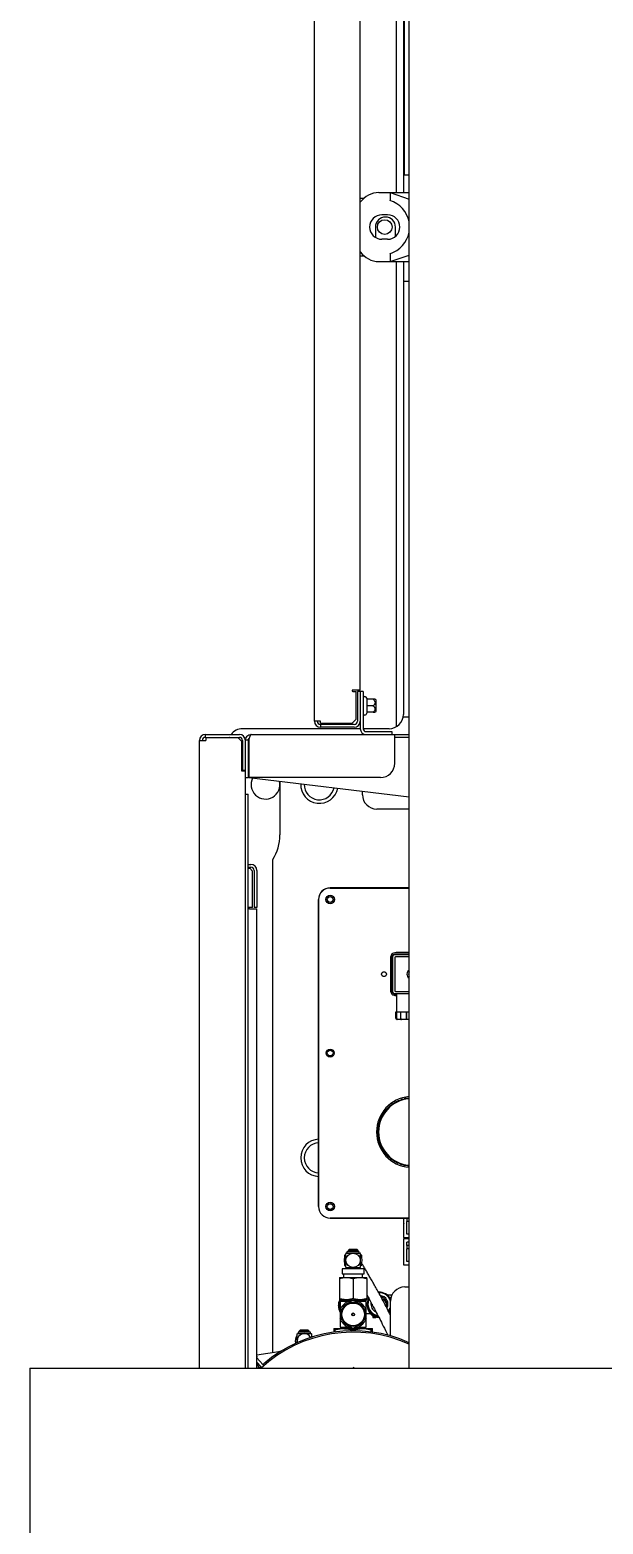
# Model space of a CAD drawing. Header units: inches. Extents: x -347369 to -260369, y 119522 to 149869.
# Drawn here: x -326604 to -326205, y 137024 to 138066 of the extents above; entities that cross this region are included whole.
import ezdxf

# ---------------------------------------------------------------- set-up
doc = ezdxf.new("R2010")
doc.units = ezdxf.units.IN
doc.header["$LTSCALE"] = 300
doc.layers.add('MACCHINA', color=40, linetype='Continuous')
doc.layers.add('QUOTE', color=7, linetype='Continuous')

# ---------------------------------------------------------------- blocks, each defined once
blk = doc.blocks.new('A$C27be3406')
at = {"layer": 'MACCHINA'}
for p, q in [((-1022, -1415.8), (-1022, 380.5)), ((-990, -1394), (-990, 380.5)), ((-956, -1866.5), (-956, 380.5)), ((-965, 56.4), (-965, -1047.4)), ((-960, 56.4), (-960, -1047.4)), ((-959.5, -65), (-959.5, -1035)), ((-959.5, -1034.1), (-960, -1034.1)), ((-959.5, -1035), (-956, -1035)), ((-987.6, -1051.4), (-990, -1051.4)), ((-977, -1047.4), (-956, -1047.4)), ((-969.3, -1047.4), (-956, -1051.9)), ((-969.3, -1047.4), (-969.3, -1052.8)), ((-979.5, -1071.4), (-979.5, -1078.6)), ((-971, -1062.9), (-975, -1062.9)), ((-965.5, -1077.9), (-965.5, -1071.4)), ((-971, -1079.9), (-975, -1079.9)), ((-990, -1091.4), (-987.6, -1091.4)), ((-969.3, -1090), (-969.3, -1095.4)), ((-969.3, -1095.4), (-956, -1090.9)), ((-977, -1095.4), (-956, -1095.4)), ((-965, -1095.4), (-965, -1419.7)), ((-960, -1095.4), (-960, -1411)), ((-960, -1109.1), (-956, -1109.1)), ((-990, -1394), (-995.2, -1394)), ((-995.2, -1395), (-993, -1395)), ((-993, -1414.3), (-993, -1395)), ((-992, -1395), (-992, -1415.8)), ((-988, -1395), (-992, -1395)), ((-990, -1395), (-990, -1421)), ((-988, -1395), (-988, -1421)), ((-985.5, -1399.8), (-985.5, -1410.2)), ((-981, -1400.5), (-985.5, -1400.5)), ((-981, -1405), (-985.5, -1405)), ((-979, -1401), (-979.8, -1400.5)), ((-979, -1409), (-979, -1401)), ((-1017.8, -1415.8), (-1022, -1415.8)), ((-1017.8, -1417.3), (-1017.8, -1415.8)), ((-996, -1417.3), (-993, -1414.3)), ((-981, -1409.5), (-985.5, -1409.5)), ((-979.8, -1409.5), (-979, -1409)), ((-956, -1413), (-960.2, -1413)), ((-1097.8, -1427), (-1097.8, -1425)), ((-1097.8, -1425), (-1074.2, -1425)), ((-990, -1421), (-1072, -1421)), ((-1066, -1425), (-956, -1425)), ((-996, -1417.3), (-1017.8, -1417.3)), ((-1017.8, -1418), (-1017.8, -1420)), ((-994.2, -1418), (-1017.8, -1418)), ((-994.2, -1420), (-1017.8, -1420)), ((-970, -1421), (-988, -1421)), ((-986, -1423), (-968, -1423)), ((-968, -1423), (-968, -1425)), ((-966, -1445), (-966, -1425)), ((-1102, -1429.2), (-1097.5, -1429.2)), ((-1102, -1866.5), (-1102, -1429.2)), ((-1097.8, -1427), (-1074.2, -1427)), ((-1097.5, -1427.3), (-1097.5, -1429.2)), ((-1075, -1427.3), (-1097.5, -1427.3)), ((-1072.5, -1429.8), (-1075, -1427.3)), ((-1072.5, -1450.5), (-1072.5, -1429.8)), ((-1072, -1429.2), (-1072, -1450)), ((-1068, -1429), (-1070, -1429)), ((-1070, -1866.5), (-1070, -1429)), ((-1068, -1429), (-1068, -1455)), ((-1067.9, -1429), (-1067.9, -1434.3)), ((-1067.7, -1429), (-1067.9, -1429)), ((-1067.7, -1429), (-1067.7, -1455)), ((-956, -1427), (-966, -1427)), ((-1067.9, -1445.7), (-1067.9, -1455)), ((-1070, -1450.5), (-1072.5, -1450.5)), ((-1070, -1450), (-1072, -1450)), ((-1070, -1455), (-1068, -1455)), ((-976, -1455), (-1067.9, -1455)), ((-1067.5, -1455), (-956, -1468.4)), ((-1046, -1457.6), (-1046, -1495)), ((-1070, -1466.7), (-1068, -1466.7)), ((-1068, -1866.5), (-1068, -1466.7)), ((-988.5, -1467), (-988.5, -1464.5)), ((-956, -1477), (-978.5, -1477)), ((-1068, -1515.5), (-1066.2, -1515.5)), ((-1068, -1517.5), (-1066.2, -1517.5)), ((-1068, -1518.2), (-1067, -1518.2)), ((-1065, -1520.2), (-1067, -1518.2)), ((-1065, -1545.5), (-1065, -1520.2)), ((-1064, -1519.7), (-1064, -1545.5)), ((-1062, -1519.7), (-1062, -1545.5)), ((-1051, -1855.6), (-1051, -1512)), ((-1019.1, -1539.9), (-1019.1, -1754.1)), ((-1019, -1754), (-1019, -1540)), ((-956, -1531.9), (-1011.1, -1531.9)), ((-1011, -1532), (-956, -1532)), ((-1065, -1545.5), (-1067.2, -1545.5)), ((-1067.2, -1546.5), (-1062, -1546.5)), ((-1062, -1545.5), (-1064, -1545.5)), ((-1062, -1866.5), (-1062, -1546.5)), ((-969, -1581), (-969, -1603)), ((-968.5, -1579), (-968.5, -1605)), ((-967.5, -1579), (-967.5, -1605)), ((-956, -1577.5), (-967, -1577.5)), ((-956, -1578.5), (-967, -1578.5)), ((-966, -1580.5), (-966, -1603.5)), ((-956, -1580), (-965.5, -1580)), ((-956, -1577), (-965, -1577)), ((-967, -1605.5), (-958, -1605.5)), ((-967, -1606.5), (-964.8, -1606.5)), ((-965.5, -1604), (-956, -1604)), ((-965, -1607), (-964.8, -1607)), ((-964.8, -1606), (-964.8, -1618)), ((-965.4, -1618.5), (-965.4, -1622.5)), ((-956, -1618.5), (-965.4, -1618.5)), ((-964.9, -1618.5), (-964.9, -1622.5)), ((-956, -1623.5), (-964.4, -1623.5)), ((-962.1, -1618.5), (-962.1, -1622.5)), ((-958, -1618.5), (-958, -1622.5)), ((-957.8, -1618.5), (-957.8, -1622.5)), ((-973.4, -1687.9), (-971.5, -1686.2)), ((-971.8, -1685.9), (-969.8, -1684.4)), ((-971.5, -1686.2), (-971.8, -1685.9)), ((-970.1, -1684.2), (-967.9, -1682.9)), ((-969.8, -1684.4), (-970.1, -1684.2)), ((-968.1, -1682.6), (-965.8, -1681.5)), ((-967.9, -1682.9), (-968.1, -1682.6)), ((-966, -1681.2), (-963.6, -1680.4)), ((-965.8, -1681.5), (-966, -1681.2)), ((-963.8, -1680.1), (-961.3, -1679.5)), ((-963.6, -1680.4), (-963.8, -1680.1)), ((-961.4, -1679.2), (-958.9, -1678.9)), ((-961.3, -1679.5), (-961.4, -1679.2)), ((-958.9, -1678.9), (-959, -1678.5)), ((-959, -1678.5), (-956.4, -1678.5)), ((-956.4, -1678.5), (-956.5, -1678.1)), ((-956.5, -1678.1), (-956, -1678.2)), ((-977.9, -1699.5), (-977.1, -1697.1)), ((-977.5, -1697), (-976.5, -1694.7)), ((-977.1, -1697.1), (-977.5, -1697)), ((-976.8, -1694.6), (-975.6, -1692.4)), ((-976.5, -1694.7), (-976.8, -1694.6)), ((-975.9, -1692.2), (-974.5, -1690.2)), ((-975.6, -1692.4), (-975.9, -1692.2)), ((-974.8, -1690), (-973.1, -1688.1)), ((-974.5, -1690.2), (-974.8, -1690)), ((-973.1, -1688.1), (-973.4, -1687.9)), ((-978, -1702), (-977.5, -1699.5)), ((-977.6, -1702), (-978, -1702)), ((-977.5, -1699.5), (-977.9, -1699.5)), ((-977.9, -1704.5), (-977.6, -1702)), ((-977.5, -1704.4), (-977.9, -1704.5)), ((-977.5, -1707), (-977.5, -1704.4)), ((-977.1, -1706.9), (-977.5, -1707)), ((-976.8, -1709.4), (-977.1, -1706.9)), ((-976.5, -1709.3), (-976.8, -1709.4)), ((-975.9, -1711.8), (-976.5, -1709.3)), ((-975.6, -1711.6), (-975.9, -1711.8)), ((-974.8, -1714), (-975.6, -1711.6)), ((-974.5, -1713.8), (-974.8, -1714)), ((-973.4, -1716.1), (-974.5, -1713.8)), ((-973.1, -1715.9), (-973.4, -1716.1)), ((-971.8, -1718.1), (-973.1, -1715.9)), ((-971.6, -1717.8), (-971.8, -1718.1)), ((-970.1, -1719.8), (-971.6, -1717.8)), ((-969.8, -1719.5), (-970.1, -1719.8)), ((-968.1, -1721.4), (-969.8, -1719.5)), ((-967.9, -1721.1), (-968.1, -1721.4)), ((-966, -1722.8), (-967.9, -1721.1)), ((-965.8, -1722.5), (-966, -1722.8)), ((-963.8, -1723.9), (-965.8, -1722.5)), ((-963.6, -1723.6), (-963.8, -1723.9)), ((-961.4, -1724.8), (-963.6, -1723.6)), ((-961.3, -1724.5), (-961.4, -1724.8)), ((-959, -1725.5), (-961.3, -1724.5)), ((-958.9, -1725.1), (-959, -1725.5)), ((-956.5, -1725.9), (-958.9, -1725.1)), ((-956.5, -1725.5), (-956.5, -1725.9)), ((-956, -1725.6), (-956.5, -1725.5)), ((-1011.1, -1762.1), (-956, -1762.1)), ((-956, -1762), (-1011, -1762)), ((-960, -1762), (-960, -1775.5)), ((-960, -1762.1), (-960, -1765.6)), ((-957.6, -1762.2), (-957.6, -1764.4)), ((-956, -1762.2), (-957.6, -1762.2)), ((-956, -1764.4), (-957.6, -1764.4)), ((-957.5, -1762.2), (-957.5, -1762.1)), ((-957.5, -1773.2), (-957.5, -1764.4)), ((-960, -1775.5), (-956, -1775.5)), ((-956, -1776.5), (-960, -1776.5)), ((-960, -1776.5), (-960, -1794.5)), ((-956, -1773.2), (-957.5, -1773.2)), ((-957.5, -1781.2), (-957.5, -1778.7)), ((-956, -1778.7), (-957.5, -1778.7)), ((-1000, -1787.4), (-1001, -1787.9)), ((-999.3, -1785.5), (-999.3, -1786.4)), ((-990.7, -1785.5), (-999.3, -1785.5)), ((-997.8, -1783.9), (-998.5, -1784.6)), ((-998.5, -1784.6), (-998.5, -1785.5)), ((-991.5, -1784.6), (-998.5, -1784.6)), ((-992.2, -1783.9), (-997.8, -1783.9)), ((-991.5, -1784.6), (-992.2, -1783.9)), ((-991.5, -1785.5), (-991.5, -1784.6)), ((-990.7, -1786.4), (-990.7, -1785.5)), ((-989, -1787.9), (-990, -1787.4)), ((-989, -1790.1), (-989, -1787.9)), ((-957.6, -1781.2), (-957.6, -1783.4)), ((-956, -1781.2), (-957.6, -1781.2)), ((-956, -1783.4), (-957.6, -1783.4)), ((-957.5, -1792.2), (-957.5, -1783.4)), ((-1002.7, -1797.4), (-1002.7, -1800.9)), ((-987.3, -1797.4), (-1002.7, -1797.4)), ((-1002.7, -1800.9), (-987.3, -1800.9)), ((-1001.6, -1800.9), (-1001.6, -1803.4)), ((-1001, -1792.9), (-1001, -1794.9)), ((-1001, -1794.9), (-1000, -1795.4)), ((-1000, -1796.4), (-1000, -1797.4)), ((-1000, -1796.4), (-990, -1796.4)), ((-990, -1797.4), (-990, -1796.4)), ((-988.4, -1803.4), (-988.4, -1800.9)), ((-987.3, -1800.9), (-987.3, -1797.4)), ((-960, -1794.5), (-956, -1794.5)), ((-956, -1792.2), (-957.5, -1792.2)), ((-956.3, -1798.5), (-956.3, -1803.4)), ((-956, -1798.5), (-956.3, -1798.5)), ((-1004.5, -1803.4), (-985.5, -1803.4)), ((-1004.5, -1804.2), (-1004.5, -1818.1)), ((-995, -1804.2), (-995, -1818.1)), ((-985.5, -1804.2), (-985.5, -1818.1)), ((-959, -1810), (-956, -1810)), ((-956, -1803.4), (-956.3, -1803.4)), ((-1004.5, -1818.9), (-985.5, -1818.9)), ((-1001.4, -1819), (-1002.1, -1820.1)), ((-1001.4, -1818.9), (-1001.4, -1820.1)), ((-996.4, -1820.1), (-998, -1820.1)), ((-992, -1820.1), (-993.6, -1820.1)), ((-988.6, -1820.1), (-988.6, -1818.9)), ((-984.4, -1818.5), (-985.5, -1818.5)), ((-985.2, -1822.1), (-985.2, -1822.9)), ((-984.7, -1821.9), (-984.7, -1822)), ((-981.8, -1821.9), (-981.8, -1822.4)), ((-968.4, -1815.7), (-971.1, -1815.7)), ((-968.7, -1817.5), (-969.6, -1817.5)), ((-969, -1844.1), (-969, -1820)), ((-968.2, -1815.5), (-968.4, -1815.7)), ((-968.4, -1816.6), (-968.4, -1815.7)), ((-1005.3, -1822.8), (-1005.3, -1823.2)), ((-1004.8, -1822.8), (-1004.8, -1822.8)), ((-1004, -1826.1), (-1004, -1832.1)), ((-986, -1832.1), (-986, -1826.1)), ((-986, -1828.5), (-983.1, -1828.5)), ((-981.2, -1830.1), (-981.2, -1831.2)), ((-981.2, -1831.2), (-979.3, -1831.2)), ((-979.3, -1831), (-979.3, -1831.2)), ((-972.7, -1822.4), (-972.5, -1823.1)), ((-972.5, -1823), (-972.6, -1822.5)), ((-969.8, -1827.8), (-969, -1826.5)), ((-1033.3, -1841.6), (-1033.3, -1842.5)), ((-1024.7, -1841.6), (-1033.3, -1841.6)), ((-1031.8, -1840), (-1032.5, -1840.7)), ((-1032.5, -1840.7), (-1032.5, -1841.6)), ((-1025.5, -1840.7), (-1032.5, -1840.7)), ((-1026.2, -1840), (-1031.8, -1840)), ((-1025.5, -1840.7), (-1026.2, -1840)), ((-1025.5, -1841.6), (-1025.5, -1840.7)), ((-1024.7, -1842.5), (-1024.7, -1841.6)), ((-1008.5, -1839), (-981.5, -1839)), ((-1007.4, -1839.9), (-1008.5, -1839.9)), ((-1008.5, -1839.9), (-1008.5, -1841.5)), ((-1007.4, -1841.3), (-1007.4, -1839.9)), ((-1001.6, -1838.1), (-1001.6, -1839)), ((-998, -1838.1), (-996.4, -1838.1)), ((-993.9, -1839.9), (-996.1, -1839.9)), ((-996.1, -1839.9), (-996.1, -1840.5)), ((-993.9, -1840.5), (-993.9, -1839.9)), ((-993.6, -1838.1), (-992, -1838.1)), ((-988.4, -1839), (-988.4, -1838.1)), ((-982.6, -1839.9), (-982.6, -1841.3)), ((-981.5, -1839.9), (-982.6, -1839.9)), ((-981.5, -1841.5), (-981.5, -1839.9)), ((-1062, -1857.4), (-1046.8, -1854.9)), ((-1062, -1859.4), (-1057.8, -1864.1)), ((-1059.3, -1865.4), (-1062, -1862.4)), ((-1220, -1866.5), (-1220, -1995.5)), ((-1220, -1866.5), (-389.2, -1866.5)), ((-995, -1866), (-995, -1866.5)), ((-994.2, -1866.5), (-995, -1866))]:
    blk.add_line(p, q, dxfattribs=at)
at = {"layer": 'MACCHINA', "flags": 128}
for points in [[(-1067.7, -1434), (-1067.9, -1434.3), (-1068, -1434.8)], [(-1068, -1445.2), (-1067.9, -1445.7), (-1067.7, -1446)], [(-956, -1590.5), (-956.3, -1591), (-956.5, -1592)], [(-956.5, -1592), (-956.3, -1593), (-956, -1593.5)], [(-971.8, -1685.9), (-971.8, -1685.9), (-971.8, -1685.9), (-971.8, -1685.9), (-971.8, -1685.9), (-971.8, -1685.9), (-971.8, -1685.9), (-971.8, -1685.9), (-971.8, -1685.9)], [(-970.1, -1684.2), (-970.1, -1684.2), (-970.1, -1684.2), (-970.1, -1684.2), (-970.1, -1684.2), (-970.1, -1684.2), (-970.1, -1684.2), (-970.1, -1684.2), (-970.1, -1684.2)], [(-968.1, -1682.6), (-968.1, -1682.6), (-968.1, -1682.6), (-968.1, -1682.6), (-968.1, -1682.6), (-968.1, -1682.6), (-968.1, -1682.6), (-968.1, -1682.6), (-968.1, -1682.6)], [(-966, -1681.2), (-966, -1681.2), (-966, -1681.2), (-966, -1681.2), (-966, -1681.2), (-966, -1681.2), (-966, -1681.2), (-966, -1681.2), (-966, -1681.2)], [(-963.8, -1680.1), (-963.8, -1680.1), (-963.8, -1680.1), (-963.8, -1680.1), (-963.8, -1680.1), (-963.8, -1680.1), (-963.8, -1680.1), (-963.8, -1680.1), (-963.8, -1680.1)], [(-961.4, -1679.2), (-961.4, -1679.2), (-961.4, -1679.2), (-961.4, -1679.2), (-961.4, -1679.2), (-961.4, -1679.2), (-961.4, -1679.2), (-961.4, -1679.2), (-961.4, -1679.2)], [(-959, -1678.5), (-959, -1678.5), (-959, -1678.5), (-959, -1678.5), (-959, -1678.5), (-959, -1678.5), (-959, -1678.5), (-959, -1678.5), (-959, -1678.5)], [(-956.5, -1678.1), (-956.5, -1678.1), (-956.5, -1678.1), (-956.5, -1678.1), (-956.5, -1678.1), (-956.5, -1678.1), (-956.5, -1678.1), (-956.5, -1678.1), (-956.5, -1678.1)], [(-977.5, -1697), (-977.5, -1697), (-977.5, -1697), (-977.5, -1697), (-977.5, -1697), (-977.5, -1697), (-977.5, -1697), (-977.5, -1697), (-977.5, -1697)], [(-976.8, -1694.6), (-976.8, -1694.6), (-976.8, -1694.6), (-976.8, -1694.6), (-976.8, -1694.6), (-976.8, -1694.6), (-976.8, -1694.6), (-976.8, -1694.6), (-976.8, -1694.6)], [(-975.9, -1692.2), (-975.9, -1692.2), (-975.9, -1692.2), (-975.9, -1692.2), (-975.9, -1692.2), (-975.9, -1692.2), (-975.9, -1692.2), (-975.9, -1692.2), (-975.9, -1692.2)], [(-974.8, -1690), (-974.8, -1690), (-974.8, -1690), (-974.8, -1690), (-974.8, -1690), (-974.8, -1690), (-974.8, -1690), (-974.8, -1690), (-974.8, -1690)], [(-973.4, -1687.9), (-973.4, -1687.9), (-973.4, -1687.9), (-973.4, -1687.9), (-973.4, -1687.9), (-973.4, -1687.9), (-973.4, -1687.9), (-973.4, -1687.9), (-973.4, -1687.9)], [(-978, -1702), (-978, -1702), (-978, -1702), (-978, -1702), (-978, -1702), (-978, -1702), (-978, -1702), (-978, -1702), (-978, -1702)], [(-977.9, -1699.5), (-977.9, -1699.5), (-977.9, -1699.5), (-977.9, -1699.5), (-977.9, -1699.5), (-977.9, -1699.5), (-977.9, -1699.5), (-977.9, -1699.5), (-977.9, -1699.5)], [(-977.9, -1704.5), (-977.9, -1704.5), (-977.9, -1704.5), (-977.9, -1704.5), (-977.9, -1704.5), (-977.9, -1704.5), (-977.9, -1704.5), (-977.9, -1704.5), (-977.9, -1704.5)], [(-977.5, -1707), (-977.5, -1707), (-977.5, -1707), (-977.5, -1707), (-977.5, -1707), (-977.5, -1707), (-977.5, -1707), (-977.5, -1707), (-977.5, -1707)], [(-976.8, -1709.4), (-976.8, -1709.4), (-976.8, -1709.4), (-976.8, -1709.4), (-976.8, -1709.4), (-976.8, -1709.4), (-976.8, -1709.4), (-976.8, -1709.4), (-976.8, -1709.4)], [(-975.9, -1711.8), (-975.9, -1711.8), (-975.9, -1711.8), (-975.9, -1711.8), (-975.9, -1711.8), (-975.9, -1711.8), (-975.9, -1711.8), (-975.9, -1711.8), (-975.9, -1711.8)], [(-974.8, -1714), (-974.8, -1714), (-974.8, -1714), (-974.8, -1714), (-974.8, -1714), (-974.8, -1714), (-974.8, -1714), (-974.8, -1714), (-974.8, -1714)], [(-973.4, -1716.1), (-973.4, -1716.1), (-973.4, -1716.1), (-973.4, -1716.1), (-973.4, -1716.1), (-973.4, -1716.1), (-973.4, -1716.1), (-973.4, -1716.1), (-973.4, -1716.1)], [(-971.8, -1718.1), (-971.8, -1718.1), (-971.8, -1718.1), (-971.8, -1718.1), (-971.8, -1718.1), (-971.8, -1718.1), (-971.8, -1718.1), (-971.8, -1718.1), (-971.8, -1718.1)], [(-970.1, -1719.8), (-970.1, -1719.8), (-970.1, -1719.8), (-970.1, -1719.8), (-970.1, -1719.8), (-970.1, -1719.8), (-970.1, -1719.8), (-970.1, -1719.8), (-970.1, -1719.8)], [(-968.1, -1721.4), (-968.1, -1721.4), (-968.1, -1721.4), (-968.1, -1721.4), (-968.1, -1721.4), (-968.1, -1721.4), (-968.1, -1721.4), (-968.1, -1721.4), (-968.1, -1721.4)], [(-966, -1722.8), (-966, -1722.8), (-966, -1722.8), (-966, -1722.8), (-966, -1722.8), (-966, -1722.8), (-966, -1722.8), (-966, -1722.8), (-966, -1722.8)], [(-963.8, -1723.9), (-963.8, -1723.9), (-963.8, -1723.9), (-963.8, -1723.9), (-963.8, -1723.9), (-963.8, -1723.9), (-963.8, -1723.9), (-963.8, -1723.9), (-963.8, -1723.9)], [(-961.4, -1724.8), (-961.4, -1724.8), (-961.4, -1724.8), (-961.4, -1724.8), (-961.4, -1724.8), (-961.4, -1724.8), (-961.4, -1724.8), (-961.4, -1724.8), (-961.4, -1724.8)], [(-959, -1725.5), (-959, -1725.5), (-959, -1725.5), (-959, -1725.5), (-959, -1725.5), (-959, -1725.5), (-959, -1725.5), (-959, -1725.5), (-959, -1725.5)], [(-956.5, -1725.9), (-956.5, -1725.9), (-956.5, -1725.9), (-956.5, -1725.9), (-956.5, -1725.9), (-956.5, -1725.9), (-956.5, -1725.9), (-956.5, -1725.9), (-956.5, -1725.9)], [(-1004, -1826.1), (-1003.6, -1825), (-1003.5, -1824.9)], [(-1003.5, -1833.3), (-1003.6, -1833.2), (-1004, -1832.1)], [(-995.9, -1828.6), (-995.3, -1828.5), (-994.5, -1828.2)], [(-986, -1826.1), (-986.4, -1825), (-986.5, -1824.9)], [(-986, -1832.1), (-986.4, -1833.2), (-986.5, -1833.3)], [(-970.3, -1826.8), (-969.6, -1825.8), (-969, -1824.2)], [(-970, -1827.4), (-969.3, -1826.4), (-969, -1825.7)], [(-1034, -1847.5), (-1033.9, -1848.5), (-1033.8, -1848.8)], [(-1023.9, -1843.9), (-1023.9, -1843.9), (-1023.4, -1844.8)]]:
    blk.add_lwpolyline(points, dxfattribs=at)
at = {"layer": 'MACCHINA'}
for centre, radius in [((-973, -1071.4), 5.1), ((-1011, -1540), 3), ((-1011, -1540), 2.1), ((-1011, -1540), 1.99), ((-973.5, -1592), 1.7), ((-1011, -1647), 2.75), ((-1011, -1647), 2.1), ((-1011, -1647), 1.99), ((-1011, -1754), 3), ((-1011, -1754), 2.1), ((-1011, -1754), 1.99), ((-995, -1791.4), 5), ((-995, -1829.1), 8.4), ((-995, -1829.1), 7.9), ((-995, -1829.1), 1)]:
    blk.add_circle(centre, radius, dxfattribs=at)
for centre, radius, start, end in [((-977, -1063.4), 16, 90, 144.3409), ((-975, -1071.4), 8.5, 90, 270), ((-972.5, -1071.4), 7, 0, 180), ((-971, -1071.4), 8.5, 270, 90), ((-977, -1079.4), 16, 215.6591, 270), ((-995.2, -1394.5), 0.5, 90, 270), ((-986.8, -1399.8), 1.25, 0, 180), ((-1017.8, -1415.8), 4.2, 180, 270), ((-1017.8, -1415.8), 2.2, 180, 270), ((-994.2, -1415.8), 2.2, 270, 0), ((-994.2, -1415.8), 4.2, 270, 0), ((-986.8, -1410.2), 1.25, 180, 0), ((-970, -1411), 10, 270, 359.8175), ((-1097.8, -1429.2), 4.2, 90, 180), ((-1072, -1431), 10, 90, 143.1301), ((-1074.2, -1429.2), 4.2, 0, 90), ((-986, -1421), 4, 180, 270), ((-986, -1421), 2, 180, 270), ((-1097.8, -1429.2), 2.2, 90, 180), ((-1072, -1431), 10, 156.4218, 158.2844), ((-1074.2, -1429.2), 2.2, 0, 90), ((-976, -1445), 10, 270, 0), ((-1056, -1460), 10, 152.0974, 14.1414), ((-1018.5, -1460), 13, 177.0585, 349.222), ((-1018.5, -1460), 10.5, 177.9934, 348.287), ((-978.5, -1467), 10, 180, 270), ((-1077.5, -1495), 31.5, 327.2745, 0), ((-1066.2, -1519.7), 4.2, 0, 90), ((-1066.2, -1519.7), 2.2, 0, 90), ((-1011.1, -1539.9), 8, 90, 180), ((-1011, -1540), 8, 90, 180), ((-1067.2, -1546), 0.5, 90, 270), ((-965, -1581), 4, 151.045, 180), ((-967, -1579), 1.5, 90, 180), ((-967, -1579), 0.5, 90, 180), ((-966, -1580), 1.5, 90, 180), ((-965, -1581), 4, 90, 118.955), ((-965.5, -1580.5), 0.5, 90, 180), ((-954, -1592), 3.5, 124.8499, 234.9127), ((-965, -1603), 4, 180, 208.955), ((-965.5, -1603.5), 0.5, 180, 270), ((-967, -1605), 1.5, 180, 270), ((-966, -1604), 1.5, 180, 270), ((-967, -1605), 0.5, 180, 270), ((-965, -1603), 4, 241.045, 270), ((-965.3, -1606), 0.5, 0, 90), ((-964.4, -1622.5), 1, 180, 270), ((-963.9, -1622.5), 1, 180, 270), ((-964.3, -1618), 0.5, 180, 270), ((-961.1, -1622.5), 1, 180, 270), ((-956.9, -1622.5), 1, 248.8689, 270), ((-954, -1702), 24.7, 94.635, 265.365), ((-954, -1702), 23.3, 94.9348, 265.0652), ((-1018.5, -1720), 13, 92.2042, 267.7958), ((-1018.5, -1720), 10.5, 92.7294, 267.2706), ((-1011, -1754), 8, 180, 270), ((-995, -1791.4), 6.25, 144.4307, 215.8059), ((-995, -1791.4), 6.98, 133.9723, 136.0308), ((-995, -1791.4), 6.98, 43.9695, 46.0194), ((-995, -1791.4), 6.25, 324.6943, 35.3406), ((-995, -1791.4), 6.98, 223.9447, 226.0809), ((-995, -1791.4), 6.98, 313.9609, 315.9997), ((-959, -1820), 10, 90, 180), ((-996.8, -1822.8), 8.49, 152.289, 212.0446), ((-996.8, -1822.8), 7.99, 151.0577, 205.7561), ((-995, -1829.1), 9.5, 108.6717, 144.9038), ((-995, -1829.1), 9.5, 86.5254, 93.4746), ((-995, -1829.1), 9.5, 35.0962, 71.3283), ((-976.7, -1822.1), 8.48, 151.8429, 264.7633), ((-976.7, -1821.9), 7.98, 154.8626, 179.9973), ((-976.7, -1821.9), 7.99, 180.0498, 261.2136), ((-976.7, -1822), 7.99, 180.0403, 261.9635), ((-976.7, -1821.9), 5.94, 171.5441, 244.894), ((-976.7, -1822.1), 8.5, 23.8299, 94.6856), ((-976.7, -1822), 8, 15.8889, 93.5888), ((-976.7, -1821.9), 5.94, 332.5396, 84.0997), ((-976.7, -1821.9), 5.09, 338.5446, 76.9784), ((-976.7, -1823), 5.09, 5.8698, 69.6584), ((-996.8, -1823.2), 8.49, 180.0008, 212.0444), ((-996.8, -1822.8), 7.99, 180.0005, 205.756), ((-995, -1829.1), 9.5, 146.5254, 153.4746), ((-995, -1829.1), 9.5, 26.5254, 33.4746), ((-976.7, -1822.9), 8.49, 180.0519, 267.3711), ((-976.7, -1821.9), 7.98, 322.6737, 344.0792), ((-995, -1936), 94.5, 65.6255, 132.6548), ((-995, -1936), 95.5, 65.8971, 130.5624), ((-1029, -1847.5), 6.98, 133.9723, 136.0308), ((-1029, -1847.5), 5, 27.4961, 179.9087), ((-1029, -1847.5), 6.98, 43.9695, 46.0194), ((-995, -1829.1), 9.5, 206.5254, 213.4746), ((-995, -1829.1), 9.5, 215.6073, 251.3283), ((-995, -1829.1), 9.5, 266.5254, 273.4746), ((-995, -1829.1), 9.5, 288.6717, 324.9038), ((-995, -1829.1), 9.5, 326.5254, 333.4746), ((-1029, -1847.5), 6.25, 144.4307, 196.5179), ((-1065.4, -1865.6), 4.5, 2.2165, 41.8259), ((-1057.8, -1862.7), 1, 221.75, 310.5624), ((-1048.5, -1845.1), 10, 279.4003, 300.4532), ((-995, -1936), 95.5, 132.9376, 133.302), ((-1060.7, -1865.4), 1, 312.9376, 41.75)]:
    blk.add_arc(centre, radius, start, end, dxfattribs=at)
for start_param, end_param in [(0.192983, 1.241251), (5.041934, 6.090202)]:
    blk.add_ellipse((-975.9, -1071.4), major_axis=(20.2, 0), ratio=0.970681, start_param=start_param, end_param=end_param, dxfattribs=at)
for points, knots in [([(-981, -1400.5), (-980.8, -1400.7), (-980.3, -1401.3), (-979.8, -1402.1), (-979.7, -1403), (-980, -1403.9), (-980.6, -1404.6), (-980.9, -1404.9), (-981, -1405)], [0, 0, 0, 0, 0.189025, 0.384261, 0.538985, 0.693556, 0.958087, 1, 1, 1, 1]), ([(-979.8, -1400.5), (-979.8, -1400.5), (-979.9, -1400.5), (-980.4, -1400.5), (-980.8, -1400.5), (-981, -1400.5)], [0, 0, 0, 0, 0.260642, 0.687418, 1, 1, 1, 1]), ([(-981, -1405), (-980.6, -1405.4), (-980.1, -1406), (-979.7, -1407.1), (-979.9, -1408), (-980.4, -1408.8), (-980.8, -1409.3), (-981, -1409.5)], [0, 0, 0, 0, 0.29957, 0.463941, 0.629185, 0.843228, 1, 1, 1, 1]), ([(-981, -1409.5), (-980.6, -1409.5), (-980.1, -1409.5), (-979.8, -1409.5), (-979.8, -1409.5), (-979.8, -1409.5)], [0, 0, 0, 0, 0.600986, 0.930742, 1, 1, 1, 1]), ([(-1066, -1425), (-1066.1, -1425), (-1066.4, -1425.1), (-1066.8, -1425.9), (-1067.1, -1427), (-1067.5, -1428.1), (-1067.6, -1428.8), (-1067.7, -1429)], [0, 0, 0, 0, 0.222435, 0.444898, 0.66736, 0.889822, 1, 1, 1, 1]), ([(-1068, -1429), (-1068, -1428.7), (-1067.9, -1428.2), (-1067.6, -1427.7), (-1067.3, -1427.5), (-1067.3, -1427.5)], [0, 0, 0, 0, 0.451935, 0.903869, 1, 1, 1, 1]), ([(-958, -1605.5), (-957.4, -1605.5), (-956.7, -1605.4), (-956, -1605.4), (-956, -1605.4)], [0, 0, 0, 0, 0.947571, 1, 1, 1, 1]), ([(-962, -1622.9), (-962, -1623), (-962, -1623.1), (-961.9, -1623.3), (-961.8, -1623.5), (-961.7, -1623.5), (-961.6, -1623.5), (-961.6, -1623.5), (-961.6, -1623.5)], [0, 0, 0, 0, 0.112564, 0.359446, 0.633917, 0.951009, 0.995002, 1, 1, 1, 1]), ([(-958, -1622.5), (-958, -1622.6), (-958, -1622.8), (-958, -1623.1), (-958.1, -1623.3), (-958.1, -1623.5), (-958.1, -1623.5), (-958.2, -1623.5), (-958.2, -1623.5), (-958.2, -1623.5)], [0, 0, 0, 0, 0.17456, 0.348858, 0.530004, 0.731392, 0.964054, 0.996333, 1, 1, 1, 1]), ([(-957.8, -1622.5), (-957.8, -1622.6), (-957.8, -1622.8), (-957.7, -1623.1), (-957.5, -1623.3), (-957.3, -1623.4), (-957.2, -1623.4), (-957.2, -1623.4)], [0, 0, 0, 0, 0.237333, 0.474311, 0.720598, 0.994408, 1, 1, 1, 1]), ([(-960, -1765.6), (-960, -1765.6), (-960, -1765.6), (-960, -1765.7), (-960, -1765.7), (-959.9, -1765.7), (-959.9, -1765.8), (-959.8, -1765.8), (-959.8, -1765.9), (-959.7, -1765.9), (-959.7, -1765.9)], [0, 0, 0, 0, 0.09147, 0.185, 0.288857, 0.413842, 0.556853, 0.707836, 0.857564, 1, 1, 1, 1]), ([(-1001, -1787.9), (-1001, -1788.5), (-1001, -1789.2), (-1001, -1790), (-1001, -1790.1)], [0, 0, 0, 0, 0.85036, 1, 1, 1, 1]), ([(-1000, -1791.4), (-1000, -1790.9), (-1000, -1789.9), (-1000, -1788.4), (-1000, -1787.3), (-1000, -1786.6), (-1000, -1786.6), (-1000, -1786.6)], [0, 0, 0, 0, 0.195013, 0.400754, 0.611608, 0.82825, 1, 1, 1, 1]), ([(-999.8, -1786.4), (-999.8, -1786.4), (-999.9, -1786.4), (-999.5, -1786.4), (-998.6, -1786.4), (-997.2, -1786.4), (-995.9, -1786.4), (-995.2, -1786.4), (-995, -1786.4)], [0, 0, 0, 0, 0.048532, 0.269888, 0.490906, 0.709582, 0.923392, 1, 1, 1, 1]), ([(-995, -1786.4), (-994.5, -1786.4), (-993.5, -1786.4), (-992, -1786.4), (-990.9, -1786.4), (-990.2, -1786.4), (-990.2, -1786.4), (-990.2, -1786.4)], [0, 0, 0, 0, 0.194965, 0.400654, 0.611456, 0.828045, 1, 1, 1, 1]), ([(-990, -1786.6), (-990, -1786.6), (-990, -1786.5), (-990, -1786.9), (-990, -1787.8), (-990, -1789.2), (-990, -1790.5), (-990, -1791.2), (-990, -1791.4)], [0, 0, 0, 0, 0.048367, 0.269761, 0.490818, 0.709532, 0.923379, 1, 1, 1, 1]), ([(-1000, -1796.2), (-1000, -1796.2), (-1000, -1796.3), (-1000, -1795.9), (-1000, -1795), (-1000, -1793.6), (-1000, -1792.3), (-1000, -1791.6), (-1000, -1791.4)], [0, 0, 0, 0, 0.047929, 0.269425, 0.490583, 0.709398, 0.923343, 1, 1, 1, 1]), ([(-990, -1791.4), (-990, -1791.9), (-990, -1792.9), (-990, -1794.4), (-990, -1795.5), (-990, -1796.2), (-990, -1796.2), (-990, -1796.2)], [0, 0, 0, 0, 0.1949, 0.400522, 0.611254, 0.827771, 1, 1, 1, 1]), ([(-990, -1795.4), (-989.9, -1795.4), (-989.6, -1795.2), (-989.3, -1795), (-989, -1794.9)], [0, 0, 0, 0, 0.218793, 1, 1, 1, 1]), ([(-969, -1829.5), (-969.8, -1828), (-971.5, -1824.6), (-974.1, -1819.7), (-976.6, -1815), (-978.8, -1811.2), (-980.5, -1808), (-982.2, -1805.1), (-983.8, -1802.3), (-985.3, -1799.6), (-986.8, -1797.2), (-988.1, -1795), (-988.8, -1793.8), (-989.1, -1793.3)], [0, 0, 0, 0, 0.0919858, 0.206578, 0.3236142, 0.4046046, 0.4844458, 0.5633317, 0.6415426, 0.728347, 0.8127286, 0.9087596, 1, 1, 1, 1]), ([(-989, -1794.9), (-989, -1794.3), (-989, -1793.5), (-989, -1792.8), (-989, -1792.6)], [0, 0, 0, 0, 0.820258, 1, 1, 1, 1]), ([(-1004.5, -1804.2), (-1003.7, -1804), (-1002.2, -1803.5), (-1000.6, -1803.4), (-999.8, -1803.4)], [0, 0, 0, 0, 0.495458, 1, 1, 1, 1]), ([(-1004.5, -1803.4), (-1004.5, -1803.4), (-1004.5, -1803.4), (-1004.5, -1803.9), (-1004.5, -1804.2)], [0, 0, 0, 0, 0.2302686, 1, 1, 1, 1]), ([(-999.8, -1803.4), (-999.6, -1803.4), (-998.8, -1803.4), (-997.2, -1803.6), (-995.7, -1804), (-995, -1804.2)], [0, 0, 0, 0, 0.070092, 0.530785, 1, 1, 1, 1]), ([(-995, -1804.2), (-994.2, -1804), (-992.7, -1803.5), (-991.1, -1803.4), (-990.3, -1803.4)], [0, 0, 0, 0, 0.495458, 1, 1, 1, 1]), ([(-990.3, -1803.4), (-990.1, -1803.4), (-989.3, -1803.4), (-987.7, -1803.6), (-986.2, -1804), (-985.5, -1804.2)], [0, 0, 0, 0, 0.0700918, 0.5307854, 1, 1, 1, 1]), ([(-985.5, -1804.2), (-985.5, -1803.9), (-985.5, -1803.4), (-985.5, -1803.4), (-985.5, -1803.4)], [0, 0, 0, 0, 0.769731, 1, 1, 1, 1]), ([(-999.8, -1818.9), (-999.9, -1818.9), (-1000.7, -1818.9), (-1002.3, -1818.7), (-1003.8, -1818.3), (-1004.5, -1818.1)], [0, 0, 0, 0, 0.070092, 0.530785, 1, 1, 1, 1]), ([(-1004.5, -1818.1), (-1004.5, -1818.4), (-1004.5, -1818.9), (-1004.5, -1818.9), (-1004.5, -1818.9)], [0, 0, 0, 0, 0.769731, 1, 1, 1, 1]), ([(-1004, -1820.1), (-1004, -1820.5), (-1004, -1822), (-1004, -1824), (-1004, -1825.7), (-1004, -1826.1)], [0, 0, 0, 0, 0.191823, 0.852114, 1, 1, 1, 1]), ([(-998, -1820.1), (-998.9, -1820.1), (-1000.5, -1820.1), (-1002.4, -1820.1), (-1003.6, -1820.1), (-1004, -1820.1)], [0, 0, 0, 0, 0.386466, 0.781113, 1, 1, 1, 1]), ([(-995.6, -1819.6), (-996.2, -1820), (-997.5, -1820.7), (-1000, -1822.2), (-1001.8, -1823.2), (-1002.9, -1823.9)], [0, 0, 0, 0, 0.268065, 0.540993, 1, 1, 1, 1]), ([(-995, -1818.1), (-995.8, -1818.3), (-997.3, -1818.8), (-998.9, -1818.9), (-999.8, -1818.9)], [0, 0, 0, 0, 0.495458, 1, 1, 1, 1]), ([(-990.3, -1818.9), (-990.4, -1818.9), (-991.2, -1818.9), (-992.8, -1818.7), (-994.3, -1818.3), (-995, -1818.1)], [0, 0, 0, 0, 0.0700918, 0.5307854, 1, 1, 1, 1]), ([(-987.1, -1823.9), (-987.7, -1823.5), (-989, -1822.7), (-991.5, -1821.3), (-993.3, -1820.3), (-994.4, -1819.6)], [0, 0, 0, 0, 0.268065, 0.540993, 1, 1, 1, 1]), ([(-986, -1820.1), (-986.4, -1820.1), (-987.9, -1820.1), (-989.9, -1820.1), (-991.6, -1820.1), (-992, -1820.1)], [0, 0, 0, 0, 0.191823, 0.852114, 1, 1, 1, 1]), ([(-985.5, -1818.1), (-986.3, -1818.3), (-987.8, -1818.8), (-989.4, -1818.9), (-990.3, -1818.9)], [0, 0, 0, 0, 0.495458, 1, 1, 1, 1]), ([(-986, -1826.1), (-986, -1825.2), (-986, -1823.6), (-986, -1821.7), (-986, -1820.5), (-986, -1820.1)], [0, 0, 0, 0, 0.386466, 0.781113, 1, 1, 1, 1]), ([(-985.5, -1815.5), (-985.4, -1815.6), (-984.5, -1817.3), (-982.5, -1821), (-979.7, -1826.2), (-977.1, -1831.1), (-974.5, -1836.2), (-972.5, -1840.4), (-971.2, -1843), (-970.9, -1843.6)], [0, 0, 0, 0, 0.012855, 0.217379, 0.423347, 0.583001, 0.741935, 0.941027, 1, 1, 1, 1]), ([(-985.5, -1818.9), (-985.5, -1818.9), (-985.5, -1818.9), (-985.5, -1818.4), (-985.5, -1818.1)], [0, 0, 0, 0, 0.230269, 1, 1, 1, 1]), ([(-1004, -1832.1), (-1004, -1833), (-1004, -1834.6), (-1004, -1836.5), (-1004, -1837.7), (-1004, -1838.1)], [0, 0, 0, 0, 0.386466, 0.781113, 1, 1, 1, 1]), ([(-1003.5, -1824.9), (-1003.5, -1825), (-1003.5, -1825.9), (-1003.5, -1827.7), (-1003.5, -1830.4), (-1003.5, -1832.3), (-1003.5, -1833.3)], [0, 0, 0, 0, 0.041323, 0.334108, 0.63393, 1, 1, 1, 1]), ([(-994, -1829), (-994, -1829.1), (-994, -1829.3), (-994.2, -1829.5), (-994.5, -1829.8), (-994.8, -1829.9), (-995.1, -1829.9), (-995.4, -1829.8), (-995.7, -1829.6), (-995.9, -1829.4), (-996, -1829.1), (-996, -1829)], [0, 0, 0, 0, 0.083155, 0.196994, 0.311921, 0.427582, 0.542075, 0.655344, 0.769186, 0.884526, 1, 1, 1, 1]), ([(-986.5, -1833.3), (-986.5, -1832.3), (-986.5, -1830.5), (-986.5, -1827.7), (-986.5, -1825.9), (-986.5, -1825), (-986.5, -1824.9)], [0, 0, 0, 0, 0.366068, 0.658423, 0.958677, 1, 1, 1, 1]), ([(-986, -1838.1), (-986, -1837.7), (-986, -1836.2), (-986, -1834.2), (-986, -1832.5), (-986, -1832.1)], [0, 0, 0, 0, 0.191823, 0.852114, 1, 1, 1, 1]), ([(-1034, -1847.5), (-1034, -1847), (-1034, -1846), (-1034, -1844.5), (-1034, -1843.4), (-1034, -1842.7), (-1034, -1842.7), (-1034, -1842.7)], [0, 0, 0, 0, 0.195013, 0.400754, 0.611608, 0.82825, 1, 1, 1, 1]), ([(-1033.8, -1842.5), (-1033.8, -1842.5), (-1033.9, -1842.5), (-1033.5, -1842.5), (-1032.6, -1842.5), (-1031.2, -1842.5), (-1029.9, -1842.5), (-1029.2, -1842.5), (-1029, -1842.5)], [0, 0, 0, 0, 0.048532, 0.269888, 0.490906, 0.709582, 0.923392, 1, 1, 1, 1]), ([(-1029, -1842.5), (-1028.5, -1842.5), (-1027.5, -1842.5), (-1026, -1842.5), (-1024.9, -1842.5), (-1024.2, -1842.5), (-1024.2, -1842.5), (-1024.2, -1842.5)], [0, 0, 0, 0, 0.194965, 0.400654, 0.611456, 0.828045, 1, 1, 1, 1]), ([(-1024, -1842.7), (-1024, -1842.7), (-1024, -1842.6), (-1024, -1843), (-1024, -1843.8), (-1024, -1844.7), (-1024, -1845.2)], [0, 0, 0, 0, 0.070928, 0.395597, 0.71977, 1, 1, 1, 1]), ([(-1008.5, -1839), (-1008.5, -1839), (-1008.5, -1839), (-1008.5, -1839.5), (-1008.5, -1839.9)], [0, 0, 0, 0, 0.2341, 1, 1, 1, 1]), ([(-1007.4, -1839.9), (-1006.5, -1839.6), (-1004.7, -1839.1), (-1002.8, -1839), (-1001.8, -1839)], [0, 0, 0, 0, 0.463634, 1, 1, 1, 1]), ([(-1004, -1838.1), (-1003.6, -1838.1), (-1002.1, -1838.1), (-1000.1, -1838.1), (-998.4, -1838.1), (-998, -1838.1)], [0, 0, 0, 0, 0.1918233, 0.8521139, 1, 1, 1, 1]), ([(-1002.9, -1834.3), (-1002.3, -1834.7), (-1001, -1835.5), (-998.5, -1836.9), (-996.7, -1837.9), (-995.6, -1838.6)], [0, 0, 0, 0, 0.268065, 0.540993, 1, 1, 1, 1]), ([(-1001.8, -1839), (-1000.6, -1839.1), (-998.7, -1839.2), (-996.8, -1839.7), (-996.1, -1839.9)], [0, 0, 0, 0, 0.61284, 1, 1, 1, 1]), ([(-994.4, -1838.6), (-993.8, -1838.2), (-992.5, -1837.5), (-990, -1836), (-988.2, -1835), (-987.1, -1834.3)], [0, 0, 0, 0, 0.268065, 0.540993, 1, 1, 1, 1]), ([(-993.9, -1839.9), (-993, -1839.6), (-991.1, -1839.1), (-989.2, -1839), (-988.3, -1839)], [0, 0, 0, 0, 0.496416, 1, 1, 1, 1]), ([(-992, -1838.1), (-991.1, -1838.1), (-989.5, -1838.1), (-987.6, -1838.1), (-986.4, -1838.1), (-986, -1838.1)], [0, 0, 0, 0, 0.386466, 0.781113, 1, 1, 1, 1]), ([(-988.3, -1839), (-987.8, -1839), (-985.9, -1839), (-984, -1839.5), (-982.6, -1839.9)], [0, 0, 0, 0, 0.2341, 1, 1, 1, 1]), ([(-981.5, -1839.9), (-981.5, -1839.6), (-981.5, -1839.1), (-981.5, -1839), (-981.5, -1839)], [0, 0, 0, 0, 0.496416, 1, 1, 1, 1]), ([(-1034, -1849), (-1034, -1848.7), (-1034, -1848.2), (-1034, -1847.7), (-1034, -1847.5)], [0, 0, 0, 0, 0.6179076, 1, 1, 1, 1]), ([(-1062, -1858.4), (-1061.9, -1858.4), (-1061.8, -1858.4), (-1061.7, -1858.4), (-1061.7, -1858.4), (-1061.6, -1858.4), (-1061.6, -1858.4), (-1061.6, -1858.4), (-1061.6, -1858.4), (-1061.6, -1858.4), (-1061.6, -1858.4), (-1061.6, -1858.4), (-1061.6, -1858.4)], [0, 0, 0, 0, 0.5715402, 0.7024085, 0.790159, 0.849655, 0.8908485, 0.9345364, 0.9543995, 0.9744778, 0.9916795, 1, 1, 1, 1]), ([(-1061.6, -1858.4), (-1061.6, -1858.4), (-1061.6, -1858.4), (-1061.6, -1858.4), (-1061.6, -1858.4)], [0, 0, 0, 0, 0.830401, 1, 1, 1, 1]), ([(-1060.9, -1866.5), (-1060.9, -1866.4), (-1060.9, -1866), (-1060.9, -1865.7), (-1060.9, -1865.5)], [0, 0, 0, 0, 0.4548807, 1, 1, 1, 1]), ([(-1059.2, -1866.5), (-1059.1, -1866.3), (-1059, -1866), (-1059.1, -1865.7), (-1059.3, -1865.5), (-1059.3, -1865.4)], [0, 0, 0, 0, 0.372059, 0.79103, 1, 1, 1, 1]), ([(-1057.8, -1864.1), (-1057.8, -1864.2), (-1057.6, -1864.3), (-1057.3, -1864.5), (-1056.9, -1864.5), (-1056.7, -1864.3), (-1056.6, -1864.3), (-1056.6, -1864.3), (-1056.5, -1864.3), (-1056.5, -1864.2), (-1056.5, -1864.2), (-1056.5, -1864.2), (-1056.4, -1864.2), (-1056.4, -1864.2)], [0, 0, 0, 0, 0.178852, 0.53728, 0.895604, 0.938416, 0.961049, 0.975189, 0.984438, 0.990586, 0.996468, 0.998523, 1, 1, 1, 1])]:
    blk.add_open_spline(points, degree=3, knots=knots, dxfattribs=at)
blk.add_open_spline([(-1070, -1429), (-1069.9, -1428.5), (-1069.8, -1427.4), (-1068.9, -1426.1), (-1067.6, -1425.2), (-1066.5, -1425.1), (-1066, -1425)], degree=3, dxfattribs=at)

msp = doc.modelspace()

# ---------------------------------------------------------------- block references
at = {"layer": 'QUOTE'}
msp.add_blockref('A$C27be3406', (-325383.625, 138999.656), dxfattribs=at)

doc.saveas('drawing.dxf')
